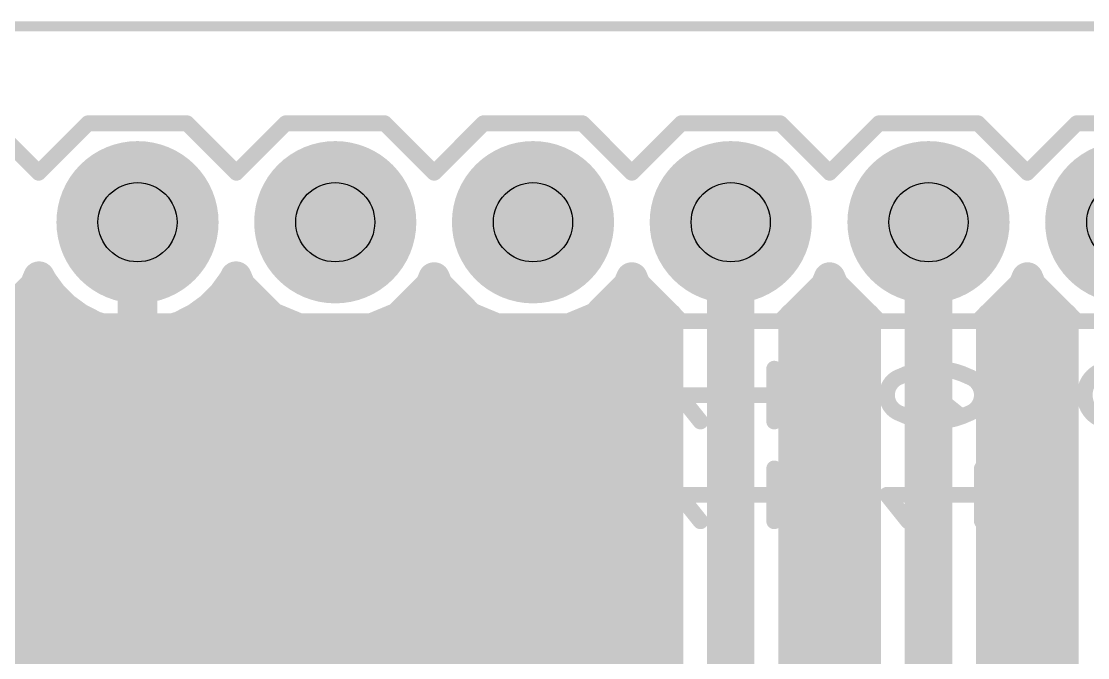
# Model space of a CAD drawing. Extents: x -2.6 to 72.5, y 2.5 to 55.9.
# Drawn here: x 28.73 to 42.43, y 47.75 to 55.92 of the extents above; entities that cross this region are included whole.
import ezdxf

# ---------------------------------------------------------------- set-up
doc = ezdxf.new("R2010")
doc.units = 0
for name, color, linetype in [('1', 12, 'CONTINUOUS'), ('17', 110, 'CONTINUOUS'), ('20', 31, 'CONTINUOUS'), ('21', 253, 'CONTINUOUS'), ('29', 253, 'CONTINUOUS'), ('30', 253, 'CONTINUOUS'), ('44', 253, 'CONTINUOUS'), ('51', 253, 'CONTINUOUS')]:
    doc.layers.add(name, color=color, linetype=linetype)

# ---------------------------------------------------------------- blocks, each defined once
blk = doc.blocks.new('RECT')
blk.add_solid([(-0.5, -0.5), (0.5, -0.5), (-0.5, 0.5), (0.5, 0.5)])
blk = doc.blocks.new('ROUNDP')
at = {"const_width": 0.5}
blk.add_lwpolyline([(0, -0.25, 1), (0, 0.25, 1), (0, -0.25)], format="xyb", dxfattribs=at)

msp = doc.modelspace()

# ---------------------------------------------------------------- linework, layer by layer
at = {"layer": '1'}
for points, const_width in [([(37.846, 46.355), (37.846, 53.34)], 0.6096), ([(40.386, 40.005), (40.386, 53.34)], 0.6096), ([(30.1752, 51.8922), (30.1752, 53.2892)], 0.4064), ([(30.1752, 53.2892), (30.2768, 53.2892)], 0.4064), ([(30.1752, 53.2384), (30.2768, 53.2384)], 0.4064), ([(30.2768, 53.2892), (30.2768, 51.8922)], 0.4064), ([(30.1752, 52.832), (30.2768, 52.832)], 0.4064), ([(28.9134, 52.5199), (28.9607, 52.6342)], 0.4064), ([(28.9607, 52.6342), (28.9877, 52.5812)], 0.4064), ([(28.9877, 52.5812), (29.1217, 52.3968)], 0.4064), ([(31.3303, 52.3968), (31.4643, 52.5812)], 0.4064), ([(31.4643, 52.5812), (31.4913, 52.6342)], 0.4064), ([(31.4913, 52.6342), (31.5386, 52.5199)], 0.4064), ([(33.9934, 52.5199), (34.036, 52.6228)], 0.4064), ([(34.036, 52.6228), (34.0786, 52.5199)], 0.4064), ([(36.5334, 52.5199), (36.576, 52.6228)], 0.4064), ([(36.576, 52.6228), (36.6186, 52.5199)], 0.4064), ([(39.0734, 52.5199), (39.116, 52.6228)], 0.4064), ([(39.116, 52.6228), (39.1586, 52.5199)], 0.4064), ([(41.6134, 52.5199), (41.656, 52.6228)], 0.4064), ([(41.656, 52.6228), (41.6986, 52.5199)], 0.4064), ([(28.5061, 52.1126), (28.9134, 52.5199)], 0.4064), ([(28.8191, 52.4256), (29.1008, 52.4256)], 0.4064), ([(29.1217, 52.3968), (29.2828, 52.2357)], 0.4064), ([(30.1752, 52.4256), (30.2768, 52.4256)], 0.4064), ([(31.1692, 52.2357), (31.3303, 52.3968)], 0.4064), ([(31.3512, 52.4256), (31.6329, 52.4256)], 0.4064), ([(31.5386, 52.5199), (31.9459, 52.1126)], 0.4064), ([(33.5861, 52.1126), (33.9934, 52.5199)], 0.4064), ([(33.8991, 52.4256), (34.1729, 52.4256)], 0.4064), ([(34.0786, 52.5199), (34.4859, 52.1126)], 0.4064), ([(36.1261, 52.1126), (36.5334, 52.5199)], 0.4064), ([(36.4391, 52.4256), (36.7129, 52.4256)], 0.4064), ([(36.6186, 52.5199), (37.0259, 52.1126)], 0.4064), ([(38.6661, 52.1126), (39.0734, 52.5199)], 0.4064), ([(38.9791, 52.4256), (39.2529, 52.4256)], 0.4064), ([(39.1586, 52.5199), (39.5659, 52.1126)], 0.4064), ([(41.2061, 52.1126), (41.6134, 52.5199)], 0.4064), ([(41.5191, 52.4256), (41.7929, 52.4256)], 0.4064), ([(41.6986, 52.5199), (42.1059, 52.1126)], 0.4064), ([(29.2828, 52.2357), (29.4672, 52.1017)], 0.4064), ([(30.9848, 52.1017), (31.1692, 52.2357)], 0.4064), ([(28.2806, 52.0192), (29.6292, 52.0192)], 0.4064), ([(29.4672, 52.1017), (29.6702, 51.9983)], 0.4064), ([(29.6702, 51.9983), (29.887, 51.9278)], 0.4064), ([(30.1752, 52.0192), (30.2768, 52.0192)], 0.4064), ([(30.565, 51.9278), (30.7818, 51.9983)], 0.4064), ([(30.7818, 51.9983), (30.9848, 52.1017)], 0.4064), ([(30.8228, 52.0192), (32.1714, 52.0192)], 0.4064), ([(31.9459, 52.1126), (32.478, 51.8922)], 0.4064), ([(33.054, 51.8922), (33.5861, 52.1126)], 0.4064), ([(33.3606, 52.0192), (34.7114, 52.0192)], 0.4064), ([(34.4859, 52.1126), (35.018, 51.8922)], 0.4064), ([(35.594, 51.8922), (36.1261, 52.1126)], 0.4064), ([(35.9006, 52.0192), (37.0332, 52.0192)], 0.4064), ([(37.0259, 52.1126), (37.0332, 52.1096)], 0.4064), ([(37.0332, 52.1096), (37.0332, 46.6917)], 0.4064), ([(38.6588, 52.1096), (38.6661, 52.1126)], 0.4064), ([(38.6588, 46.1933), (38.6588, 52.1096)], 0.4064), ([(38.6588, 52.0192), (39.5732, 52.0192)], 0.4064), ([(39.5659, 52.1126), (39.5732, 52.1096)], 0.4064), ([(39.5732, 52.1096), (39.5732, 40.3417)], 0.4064), ([(41.1988, 52.1096), (41.2061, 52.1126)], 0.4064), ([(41.1988, 39.8433), (41.1988, 52.1096)], 0.4064), ([(41.1988, 52.0192), (42.1132, 52.0192)], 0.4064), ([(42.1059, 52.1126), (42.1132, 52.1096)], 0.4064), ([(42.1132, 52.1096), (42.1132, 33.9917)], 0.4064), ([(29.887, 51.9278), (30.1121, 51.8922)], 0.4064), ([(30.1121, 51.8922), (30.1752, 51.8922)], 0.4064), ([(30.2768, 51.8922), (30.3399, 51.8922)], 0.4064), ([(30.3399, 51.8922), (30.565, 51.9278)], 0.4064), ([(32.478, 51.8922), (33.054, 51.8922)], 0.4064), ([(35.018, 51.8922), (35.594, 51.8922)], 0.4064), ([(21.3081, 51.6128), (37.0332, 51.6128)], 0.4064), ([(38.6588, 51.6128), (39.5732, 51.6128)], 0.4064), ([(41.1988, 51.6128), (42.1132, 51.6128)], 0.4064), ([(20.9033, 51.2064), (37.0332, 51.2064)], 0.4064), ([(38.6588, 51.2064), (39.5732, 51.2064)], 0.4064), ([(41.1988, 51.2064), (42.1132, 51.2064)], 0.4064), ([(20.289, 50.8), (37.0332, 50.8)], 0.4064), ([(38.6588, 50.8), (39.5732, 50.8)], 0.4064), ([(41.1988, 50.8), (42.1132, 50.8)], 0.4064), ([(5.0927, 50.3936), (37.0332, 50.3936)], 0.4064), ([(38.6588, 50.3936), (39.5732, 50.3936)], 0.4064), ([(41.1988, 50.3936), (42.1132, 50.3936)], 0.4064), ([(5.0927, 49.9872), (37.0332, 49.9872)], 0.4064), ([(38.6588, 49.9872), (39.5732, 49.9872)], 0.4064), ([(41.1988, 49.9872), (42.1132, 49.9872)], 0.4064), ([(5.0927, 49.5808), (37.0332, 49.5808)], 0.4064), ([(38.6588, 49.5808), (39.5732, 49.5808)], 0.4064), ([(41.1988, 49.5808), (42.1132, 49.5808)], 0.4064), ([(5.0927, 49.1744), (37.0332, 49.1744)], 0.4064), ([(38.6588, 49.1744), (39.5732, 49.1744)], 0.4064), ([(41.1988, 49.1744), (42.1132, 49.1744)], 0.4064), ([(5.0927, 48.768), (37.0332, 48.768)], 0.4064), ([(38.6588, 48.768), (39.5732, 48.768)], 0.4064), ([(41.1988, 48.768), (42.1132, 48.768)], 0.4064), ([(5.0927, 48.3616), (37.0332, 48.3616)], 0.4064), ([(38.6588, 48.3616), (39.5732, 48.3616)], 0.4064), ([(41.1988, 48.3616), (42.1132, 48.3616)], 0.4064), ([(5.0927, 47.9552), (37.0332, 47.9552)], 0.4064), ([(38.6588, 47.9552), (39.5732, 47.9552)], 0.4064), ([(41.1988, 47.9552), (42.1132, 47.9552)], 0.4064), ([(26.0941, 47.5488), (37.0332, 47.5488)], 0.4064), ([(38.6588, 47.5488), (39.5732, 47.5488)], 0.4064), ([(41.1988, 47.5488), (42.1132, 47.5488)], 0.4064)]:
    msp.add_lwpolyline(points, dxfattribs=dict(at, const_width=const_width))
for points, const_width in [([(37.9984, 53.34, 1), (37.6936, 53.34)], 0.3048), ([(40.5384, 53.34, 1), (40.2336, 53.34)], 0.3048), ([(30.2768, 53.2892, 1), (30.0736, 53.2892)], 0.2032), ([(30.1752, 53.3908, 1), (30.1752, 53.1876)], 0.2032), ([(30.1752, 53.34, 1), (30.1752, 53.1368)], 0.2032), ([(30.3784, 53.2892, 1), (30.1752, 53.2892)], 0.2032), ([(30.2768, 53.1876, 1), (30.2768, 53.3908)], 0.2032), ([(30.2768, 53.1368, 1), (30.2768, 53.34)], 0.2032), ([(30.1752, 52.9336, 1), (30.1752, 52.7304)], 0.2032), ([(30.2768, 52.7304, 1), (30.2768, 52.9336)], 0.2032), ([(29.0513, 52.6803, 1), (28.8702, 52.5881)], 0.2032), ([(29.0546, 52.5953, 1), (28.8669, 52.6731)], 0.2032), ([(29.0699, 52.6409, 1), (28.9055, 52.5215)], 0.2032), ([(31.5465, 52.5215, 1), (31.3821, 52.6409)], 0.2032), ([(31.5851, 52.6731, 1), (31.3974, 52.5953)], 0.2032), ([(31.5818, 52.5881, 1), (31.4007, 52.6803)], 0.2032), ([(34.1299, 52.6616, 1), (33.9421, 52.5839)], 0.2032), ([(34.1299, 52.5839, 1), (33.9421, 52.6616)], 0.2032), ([(36.6699, 52.6616, 1), (36.4821, 52.5839)], 0.2032), ([(36.6699, 52.5839, 1), (36.4821, 52.6616)], 0.2032), ([(39.2099, 52.6616, 1), (39.0221, 52.5839)], 0.2032), ([(39.2099, 52.5839, 1), (39.0221, 52.6616)], 0.2032), ([(41.7499, 52.6616, 1), (41.5621, 52.5839)], 0.2032), ([(41.7499, 52.5839, 1), (41.5621, 52.6616)], 0.2032), ([(28.8191, 52.5272, 1), (28.8191, 52.324)], 0.2032), ([(28.8195, 52.5588, 1), (29.0073, 52.481)], 0.2032), ([(28.9852, 52.448, 1), (28.8415, 52.5917)], 0.2032), ([(28.8972, 52.5351, 1), (29.0783, 52.6273)], 0.2032), ([(29.1935, 52.4687, 1), (29.0498, 52.325)], 0.2032), ([(29.1008, 52.324, 1), (29.1008, 52.5272)], 0.2032), ([(30.1752, 52.5272, 1), (30.1752, 52.324)], 0.2032), ([(30.2768, 52.324, 1), (30.2768, 52.5272)], 0.2032), ([(31.3512, 52.5272, 1), (31.3512, 52.324)], 0.2032), ([(31.4022, 52.325, 1), (31.2585, 52.4687)], 0.2032), ([(31.3737, 52.6273, 1), (31.5548, 52.5351)], 0.2032), ([(31.6105, 52.5917, 1), (31.4668, 52.448)], 0.2032), ([(31.4447, 52.481, 1), (31.6325, 52.5588)], 0.2032), ([(31.6329, 52.324, 1), (31.6329, 52.5272)], 0.2032), ([(33.8991, 52.5272, 1), (33.8991, 52.324)], 0.2032), ([(33.8995, 52.5588, 1), (34.0873, 52.481)], 0.2032), ([(34.0652, 52.448, 1), (33.9215, 52.5917)], 0.2032), ([(34.1505, 52.5917, 1), (34.0068, 52.448)], 0.2032), ([(33.9847, 52.481, 1), (34.1725, 52.5588)], 0.2032), ([(34.1729, 52.324, 1), (34.1729, 52.5272)], 0.2032), ([(36.4391, 52.5272, 1), (36.4391, 52.324)], 0.2032), ([(36.4395, 52.5588, 1), (36.6273, 52.481)], 0.2032), ([(36.6052, 52.448, 1), (36.4615, 52.5917)], 0.2032), ([(36.6905, 52.5917, 1), (36.5468, 52.448)], 0.2032), ([(36.5247, 52.481, 1), (36.7125, 52.5588)], 0.2032), ([(36.7129, 52.324, 1), (36.7129, 52.5272)], 0.2032), ([(38.9791, 52.5272, 1), (38.9791, 52.324)], 0.2032), ([(38.9795, 52.5588, 1), (39.1673, 52.481)], 0.2032), ([(39.1452, 52.448, 1), (39.0015, 52.5917)], 0.2032), ([(39.2305, 52.5917, 1), (39.0868, 52.448)], 0.2032), ([(39.0647, 52.481, 1), (39.2525, 52.5588)], 0.2032), ([(39.2529, 52.324, 1), (39.2529, 52.5272)], 0.2032), ([(41.5191, 52.5272, 1), (41.5191, 52.324)], 0.2032), ([(41.5195, 52.5588, 1), (41.7073, 52.481)], 0.2032), ([(41.6852, 52.448, 1), (41.5415, 52.5917)], 0.2032), ([(41.7705, 52.5917, 1), (41.6268, 52.448)], 0.2032), ([(41.6047, 52.481, 1), (41.7925, 52.5588)], 0.2032), ([(41.7929, 52.324, 1), (41.7929, 52.5272)], 0.2032), ([(29.0395, 52.3371, 1), (29.2039, 52.4565)], 0.2032), ([(31.2481, 52.4565, 1), (31.4125, 52.3371)], 0.2032), ([(29.3425, 52.3179, 1), (29.2231, 52.1535)], 0.2032), ([(29.211, 52.1638, 1), (29.3547, 52.3075)], 0.2032), ([(31.0973, 52.3075, 1), (31.241, 52.1638)], 0.2032), ([(31.2289, 52.1535, 1), (31.1095, 52.3179)], 0.2032), ([(29.5133, 52.1923, 1), (29.4211, 52.0112)], 0.2032), ([(29.4075, 52.0195, 1), (29.5269, 52.1839)], 0.2032), ([(29.7016, 52.0949, 1), (29.6388, 51.9016)], 0.2032), ([(29.6241, 51.9077, 1), (29.7164, 52.0888)], 0.2032), ([(29.6292, 51.9176, 1), (29.6292, 52.1208)], 0.2032), ([(30.1752, 52.1208, 1), (30.1752, 51.9176)], 0.2032), ([(30.2768, 51.9176, 1), (30.2768, 52.1208)], 0.2032), ([(30.7356, 52.0888, 1), (30.8279, 51.9077)], 0.2032), ([(30.8228, 52.1208, 1), (30.8228, 51.9176)], 0.2032), ([(30.8132, 51.9016, 1), (30.7504, 52.0949)], 0.2032), ([(30.9251, 52.1839, 1), (31.0445, 52.0195)], 0.2032), ([(31.0309, 52.0112, 1), (30.9387, 52.1923)], 0.2032), ([(31.9848, 52.2065, 1), (31.907, 52.0187)], 0.2032), ([(31.874, 52.0408, 1), (32.0177, 52.1845)], 0.2032), ([(32.1714, 51.9176, 1), (32.1714, 52.1208)], 0.2032), ([(33.3606, 52.1208, 1), (33.3606, 51.9176)], 0.2032), ([(33.5143, 52.1845, 1), (33.658, 52.0408)], 0.2032), ([(33.625, 52.0187, 1), (33.5472, 52.2065)], 0.2032), ([(34.5248, 52.2065, 1), (34.447, 52.0187)], 0.2032), ([(34.414, 52.0408, 1), (34.5577, 52.1845)], 0.2032), ([(34.7114, 51.9176, 1), (34.7114, 52.1208)], 0.2032), ([(35.9006, 52.1208, 1), (35.9006, 51.9176)], 0.2032), ([(36.0543, 52.1845, 1), (36.198, 52.0408)], 0.2032), ([(36.165, 52.0187, 1), (36.0872, 52.2065)], 0.2032), ([(37.0647, 52.2065, 1), (36.987, 52.0187)], 0.2032), ([(37.1348, 52.1096, 1), (36.9316, 52.1096)], 0.2032), ([(36.954, 52.0408, 1), (37.0977, 52.1845)], 0.2032), ([(36.9943, 52.0157, 1), (37.0721, 52.2035)], 0.2032), ([(37.0332, 51.9176, 1), (37.0332, 52.1208)], 0.2032), ([(38.7604, 52.1096, 1), (38.5572, 52.1096)], 0.2032), ([(38.6199, 52.2035, 1), (38.6977, 52.0157)], 0.2032), ([(38.6588, 52.1208, 1), (38.6588, 51.9176)], 0.2032), ([(38.5943, 52.1845, 1), (38.738, 52.0408)], 0.2032), ([(38.705, 52.0187, 1), (38.6273, 52.2065)], 0.2032), ([(39.6047, 52.2065, 1), (39.527, 52.0187)], 0.2032), ([(39.6748, 52.1096, 1), (39.4716, 52.1096)], 0.2032), ([(39.494, 52.0408, 1), (39.6377, 52.1845)], 0.2032), ([(39.5343, 52.0157, 1), (39.6121, 52.2035)], 0.2032), ([(39.5732, 51.9176, 1), (39.5732, 52.1208)], 0.2032), ([(41.3004, 52.1096, 1), (41.0972, 52.1096)], 0.2032), ([(41.1599, 52.2035, 1), (41.2377, 52.0157)], 0.2032), ([(41.1988, 52.1208, 1), (41.1988, 51.9176)], 0.2032), ([(41.1343, 52.1845, 1), (41.278, 52.0408)], 0.2032), ([(41.245, 52.0187, 1), (41.1673, 52.2065)], 0.2032), ([(42.1447, 52.2065, 1), (42.067, 52.0187)], 0.2032), ([(42.2148, 52.1096, 1), (42.0116, 52.1096)], 0.2032), ([(42.034, 52.0408, 1), (42.1777, 52.1845)], 0.2032), ([(42.0743, 52.0157, 1), (42.1521, 52.2035)], 0.2032), ([(42.1132, 51.9176, 1), (42.1132, 52.1208)], 0.2032), ([(29.9029, 52.0282, 1), (29.8711, 51.8275)], 0.2032), ([(29.8556, 51.8312, 1), (29.9184, 52.0245)], 0.2032), ([(30.1121, 51.9938, 1), (30.1121, 51.7906)], 0.2032), ([(30.0962, 51.7919, 1), (30.1279, 51.9925)], 0.2032), ([(30.1752, 51.7906, 1), (30.1752, 51.9938)], 0.2032), ([(30.2768, 51.9938, 1), (30.2768, 51.7906)], 0.2032), ([(30.324, 51.9925, 1), (30.3558, 51.7919)], 0.2032), ([(30.3399, 51.7906, 1), (30.3399, 51.9938)], 0.2032), ([(30.5336, 52.0245, 1), (30.5964, 51.8312)], 0.2032), ([(30.5809, 51.8275, 1), (30.5491, 52.0282)], 0.2032), ([(32.478, 51.9938, 1), (32.478, 51.7906)], 0.2032), ([(32.4391, 51.7983, 1), (32.5169, 51.9861)], 0.2032), ([(33.0151, 51.9861, 1), (33.0929, 51.7983)], 0.2032), ([(33.054, 51.7906, 1), (33.054, 51.9938)], 0.2032), ([(35.018, 51.9938, 1), (35.018, 51.7906)], 0.2032), ([(34.9791, 51.7983, 1), (35.0569, 51.9861)], 0.2032), ([(35.5551, 51.9861, 1), (35.6329, 51.7983)], 0.2032), ([(35.594, 51.7906, 1), (35.594, 51.9938)], 0.2032), ([(30.0736, 51.8922, 1), (30.2768, 51.8922)], 0.2032), ([(30.1752, 51.8922, 1), (30.3784, 51.8922)], 0.2032), ([(37.0332, 51.5112, 1), (37.0332, 51.7144)], 0.2032), ([(38.6588, 51.7144, 1), (38.6588, 51.5112)], 0.2032), ([(39.5732, 51.5112, 1), (39.5732, 51.7144)], 0.2032), ([(41.1988, 51.7144, 1), (41.1988, 51.5112)], 0.2032), ([(42.1132, 51.5112, 1), (42.1132, 51.7144)], 0.2032), ([(37.0332, 51.1048, 1), (37.0332, 51.308)], 0.2032), ([(38.6588, 51.308, 1), (38.6588, 51.1048)], 0.2032), ([(39.5732, 51.1048, 1), (39.5732, 51.308)], 0.2032), ([(41.1988, 51.308, 1), (41.1988, 51.1048)], 0.2032), ([(42.1132, 51.1048, 1), (42.1132, 51.308)], 0.2032), ([(37.0332, 50.6984, 1), (37.0332, 50.9016)], 0.2032), ([(38.6588, 50.9016, 1), (38.6588, 50.6984)], 0.2032), ([(39.5732, 50.6984, 1), (39.5732, 50.9016)], 0.2032), ([(41.1988, 50.9016, 1), (41.1988, 50.6984)], 0.2032), ([(42.1132, 50.6984, 1), (42.1132, 50.9016)], 0.2032), ([(37.0332, 50.292, 1), (37.0332, 50.4952)], 0.2032), ([(38.6588, 50.4952, 1), (38.6588, 50.292)], 0.2032), ([(39.5732, 50.292, 1), (39.5732, 50.4952)], 0.2032), ([(41.1988, 50.4952, 1), (41.1988, 50.292)], 0.2032), ([(42.1132, 50.292, 1), (42.1132, 50.4952)], 0.2032), ([(37.0332, 49.8856, 1), (37.0332, 50.0888)], 0.2032), ([(38.6588, 50.0888, 1), (38.6588, 49.8856)], 0.2032), ([(39.5732, 49.8856, 1), (39.5732, 50.0888)], 0.2032), ([(41.1988, 50.0888, 1), (41.1988, 49.8856)], 0.2032), ([(42.1132, 49.8856, 1), (42.1132, 50.0888)], 0.2032), ([(37.0332, 49.4792, 1), (37.0332, 49.6824)], 0.2032), ([(38.6588, 49.6824, 1), (38.6588, 49.4792)], 0.2032), ([(39.5732, 49.4792, 1), (39.5732, 49.6824)], 0.2032), ([(41.1988, 49.6824, 1), (41.1988, 49.4792)], 0.2032), ([(42.1132, 49.4792, 1), (42.1132, 49.6824)], 0.2032), ([(37.0332, 49.0728, 1), (37.0332, 49.276)], 0.2032), ([(38.6588, 49.276, 1), (38.6588, 49.0728)], 0.2032), ([(39.5732, 49.0728, 1), (39.5732, 49.276)], 0.2032), ([(41.1988, 49.276, 1), (41.1988, 49.0728)], 0.2032), ([(42.1132, 49.0728, 1), (42.1132, 49.276)], 0.2032), ([(37.0332, 48.6664, 1), (37.0332, 48.8696)], 0.2032), ([(38.6588, 48.8696, 1), (38.6588, 48.6664)], 0.2032), ([(39.5732, 48.6664, 1), (39.5732, 48.8696)], 0.2032), ([(41.1988, 48.8696, 1), (41.1988, 48.6664)], 0.2032), ([(42.1132, 48.6664, 1), (42.1132, 48.8696)], 0.2032), ([(37.0332, 48.26, 1), (37.0332, 48.4632)], 0.2032), ([(38.6588, 48.4632, 1), (38.6588, 48.26)], 0.2032), ([(39.5732, 48.26, 1), (39.5732, 48.4632)], 0.2032), ([(41.1988, 48.4632, 1), (41.1988, 48.26)], 0.2032), ([(42.1132, 48.26, 1), (42.1132, 48.4632)], 0.2032), ([(37.0332, 47.8536, 1), (37.0332, 48.0568)], 0.2032), ([(38.6588, 48.0568, 1), (38.6588, 47.8536)], 0.2032), ([(39.5732, 47.8536, 1), (39.5732, 48.0568)], 0.2032), ([(41.1988, 48.0568, 1), (41.1988, 47.8536)], 0.2032), ([(42.1132, 47.8536, 1), (42.1132, 48.0568)], 0.2032), ([(37.0332, 47.4472, 1), (37.0332, 47.6504)], 0.2032), ([(38.6588, 47.6504, 1), (38.6588, 47.4472)], 0.2032), ([(39.5732, 47.4472, 1), (39.5732, 47.6504)], 0.2032), ([(41.1988, 47.6504, 1), (41.1988, 47.4472)], 0.2032), ([(42.1132, 47.4472, 1), (42.1132, 47.6504)], 0.2032)]:
    msp.add_lwpolyline(points, format="xyb", dxfattribs=dict(at, const_width=const_width))
at = {"layer": '20', "const_width": 0.127}
msp.add_lwpolyline([(4.826, 55.8546), (68.58, 55.8546)], dxfattribs=at)
at = {"layer": '21', "const_width": 0.2032}
for points in [[(28.321, 54.61), (28.956, 53.975)], [(28.956, 53.975), (29.591, 54.61)], [(29.591, 54.61), (30.861, 54.61)], [(30.861, 54.61), (31.496, 53.975)], [(31.496, 53.975), (32.131, 54.61)], [(32.131, 54.61), (33.401, 54.61)], [(33.401, 54.61), (34.036, 53.975)], [(34.671, 54.61), (34.036, 53.975)], [(34.671, 54.61), (35.941, 54.61)], [(35.941, 54.61), (36.576, 53.975)], [(36.576, 53.975), (37.211, 54.61)], [(37.211, 54.61), (38.481, 54.61)], [(38.481, 54.61), (39.116, 53.975)], [(39.116, 53.975), (39.751, 54.61)], [(39.751, 54.61), (41.021, 54.61)], [(41.021, 54.61), (41.656, 53.975)], [(42.291, 54.61), (41.656, 53.975)], [(42.291, 54.61), (43.561, 54.61)], [(28.956, 52.705), (28.321, 52.07)], [(29.591, 52.07), (28.956, 52.705)], [(31.496, 52.705), (30.861, 52.07)], [(32.131, 52.07), (31.496, 52.705)], [(34.036, 52.705), (33.401, 52.07)], [(34.036, 52.705), (34.671, 52.07)], [(36.576, 52.705), (35.941, 52.07)], [(37.211, 52.07), (36.576, 52.705)], [(39.116, 52.705), (38.481, 52.07)], [(39.751, 52.07), (39.116, 52.705)], [(41.656, 52.705), (41.021, 52.07)], [(41.656, 52.705), (42.291, 52.07)], [(30.861, 52.07), (29.591, 52.07)], [(33.401, 52.07), (32.131, 52.07)], [(35.941, 52.07), (34.671, 52.07)], [(38.481, 52.07), (37.211, 52.07)], [(41.021, 52.07), (39.751, 52.07)], [(43.561, 52.07), (42.291, 52.07)], [(29.9043, 51.4604), (30.4461, 51.4604)], [(35.8648, 50.7831), (35.8648, 51.4604)], [(38.4048, 50.7831), (38.4048, 51.4604)], [(35.1875, 51.3588), (35.8648, 50.7831)], [(40.8009, 50.8508), (40.1235, 51.3927)], [(32.1056, 50.7831), (32.1056, 51.1895)], [(32.6475, 51.1895), (32.6475, 50.9185)], [(29.5656, 50.7831), (29.5656, 51.1217)], [(30.7848, 51.1217), (30.7848, 50.7831)], [(33.3248, 50.7831), (33.3248, 51.1217)], [(37.4565, 50.7831), (37.1856, 51.1217)], [(37.1856, 51.1217), (38.4048, 51.1217)], [(30.7848, 50.7831), (29.5656, 50.7831)], [(33.3248, 49.5029), (33.3248, 50.1802)], [(35.8648, 49.5029), (35.8648, 50.1802)], [(38.4048, 49.5029), (38.4048, 50.1802)], [(41.0718, 49.5029), (41.0718, 50.1802)], [(29.5656, 49.4176), (30.7848, 50.0949)], [(30.7848, 50.0949), (29.5656, 50.0949)], [(32.3765, 49.5029), (32.1056, 49.8416)], [(32.1056, 49.8416), (33.3248, 49.8416)], [(34.9165, 49.5029), (34.6456, 49.8416)], [(34.6456, 49.8416), (35.8648, 49.8416)], [(37.4565, 49.5029), (37.1856, 49.8416)], [(37.1856, 49.8416), (38.4048, 49.8416)], [(40.1235, 49.5029), (39.8526, 49.8416)], [(39.8526, 49.8416), (41.0718, 49.8416)], [(30.7848, 49.4176), (29.5656, 49.4176)], [(29.5656, 48.323), (29.5656, 48.7294)], [(30.1075, 48.5262), (30.1075, 48.7294)], [(30.1075, 48.7294), (30.7848, 48.7294)], [(30.7848, 48.7294), (30.7848, 48.323)], [(30.5139, 48.0521), (29.8365, 48.0521)]]:
    msp.add_lwpolyline(points, dxfattribs=at)
at = {"layer": '21'}
for points, const_width in [([(29.591, 54.6608, 1), (29.591, 54.5592)], 0.1016), ([(29.6269, 54.5741, 1), (29.5551, 54.6459)], 0.1016), ([(30.8969, 54.6459, 1), (30.8251, 54.5741)], 0.1016), ([(30.861, 54.5592, 1), (30.861, 54.6608)], 0.1016), ([(32.131, 54.6608, 1), (32.131, 54.5592)], 0.1016), ([(32.1669, 54.5741, 1), (32.0951, 54.6459)], 0.1016), ([(33.4369, 54.6459, 1), (33.3651, 54.5741)], 0.1016), ([(33.401, 54.5592, 1), (33.401, 54.6608)], 0.1016), ([(34.671, 54.6608, 1), (34.671, 54.5592)], 0.1016), ([(34.7069, 54.5741, 1), (34.6351, 54.6459)], 0.1016), ([(35.9769, 54.6459, 1), (35.9051, 54.5741)], 0.1016), ([(35.941, 54.5592, 1), (35.941, 54.6608)], 0.1016), ([(37.211, 54.6608, 1), (37.211, 54.5592)], 0.1016), ([(37.2469, 54.5741, 1), (37.1751, 54.6459)], 0.1016), ([(38.5169, 54.6459, 1), (38.4451, 54.5741)], 0.1016), ([(38.481, 54.5592, 1), (38.481, 54.6608)], 0.1016), ([(39.751, 54.6608, 1), (39.751, 54.5592)], 0.1016), ([(39.7869, 54.5741, 1), (39.7151, 54.6459)], 0.1016), ([(41.0569, 54.6459, 1), (40.9851, 54.5741)], 0.1016), ([(41.021, 54.5592, 1), (41.021, 54.6608)], 0.1016), ([(42.291, 54.6608, 1), (42.291, 54.5592)], 0.1016), ([(42.3269, 54.5741, 1), (42.2551, 54.6459)], 0.1016), ([(28.9201, 54.0109, 1), (28.9919, 53.9391)], 0.1016), ([(28.9201, 53.9391, 1), (28.9919, 54.0109)], 0.1016), ([(31.4601, 54.0109, 1), (31.5319, 53.9391)], 0.1016), ([(31.4601, 53.9391, 1), (31.5319, 54.0109)], 0.1016), ([(34.0001, 54.0109, 1), (34.0719, 53.9391)], 0.1016), ([(34.0001, 53.9391, 1), (34.0719, 54.0109)], 0.1016), ([(36.5401, 54.0109, 1), (36.6119, 53.9391)], 0.1016), ([(36.5401, 53.9391, 1), (36.6119, 54.0109)], 0.1016), ([(39.0801, 54.0109, 1), (39.1519, 53.9391)], 0.1016), ([(39.0801, 53.9391, 1), (39.1519, 54.0109)], 0.1016), ([(41.6201, 54.0109, 1), (41.6919, 53.9391)], 0.1016), ([(41.6201, 53.9391, 1), (41.6919, 54.0109)], 0.1016), ([(28.9919, 52.7409, 1), (28.9201, 52.6691)], 0.1016), ([(28.9919, 52.6691, 1), (28.9201, 52.7409)], 0.1016), ([(31.5319, 52.7409, 1), (31.4601, 52.6691)], 0.1016), ([(31.5319, 52.6691, 1), (31.4601, 52.7409)], 0.1016), ([(34.0719, 52.7409, 1), (34.0001, 52.6691)], 0.1016), ([(34.0719, 52.6691, 1), (34.0001, 52.7409)], 0.1016), ([(36.6119, 52.7409, 1), (36.5401, 52.6691)], 0.1016), ([(36.6119, 52.6691, 1), (36.5401, 52.7409)], 0.1016), ([(39.1519, 52.7409, 1), (39.0801, 52.6691)], 0.1016), ([(39.1519, 52.6691, 1), (39.0801, 52.7409)], 0.1016), ([(41.6919, 52.7409, 1), (41.6201, 52.6691)], 0.1016), ([(41.6919, 52.6691, 1), (41.6201, 52.7409)], 0.1016), ([(29.591, 52.1208, 1), (29.591, 52.0192)], 0.1016), ([(29.5551, 52.0341, 1), (29.6269, 52.1059)], 0.1016), ([(30.8251, 52.1059, 1), (30.8969, 52.0341)], 0.1016), ([(30.861, 52.0192, 1), (30.861, 52.1208)], 0.1016), ([(32.131, 52.1208, 1), (32.131, 52.0192)], 0.1016), ([(32.0951, 52.0341, 1), (32.1669, 52.1059)], 0.1016), ([(33.3651, 52.1059, 1), (33.4369, 52.0341)], 0.1016), ([(33.401, 52.0192, 1), (33.401, 52.1208)], 0.1016), ([(34.671, 52.1208, 1), (34.671, 52.0192)], 0.1016), ([(34.6351, 52.0341, 1), (34.7069, 52.1059)], 0.1016), ([(35.9051, 52.1059, 1), (35.9769, 52.0341)], 0.1016), ([(35.941, 52.0192, 1), (35.941, 52.1208)], 0.1016), ([(37.211, 52.1208, 1), (37.211, 52.0192)], 0.1016), ([(37.1751, 52.0341, 1), (37.2469, 52.1059)], 0.1016), ([(38.4451, 52.1059, 1), (38.5169, 52.0341)], 0.1016), ([(38.481, 52.0192, 1), (38.481, 52.1208)], 0.1016), ([(39.751, 52.1208, 1), (39.751, 52.0192)], 0.1016), ([(39.7151, 52.0341, 1), (39.7869, 52.1059)], 0.1016), ([(40.9851, 52.1059, 1), (41.0569, 52.0341)], 0.1016), ([(41.021, 52.0192, 1), (41.021, 52.1208)], 0.1016), ([(42.291, 52.1208, 1), (42.291, 52.0192)], 0.1016), ([(42.2551, 52.0341, 1), (42.3269, 52.1059)], 0.1016), ([(29.9043, 51.4604, 0.4142), (29.5656, 51.1217)], 0.2032), ([(29.9043, 51.5112, 1), (29.9043, 51.4096)], 0.1016), ([(29.9043, 51.4096, 1), (29.9043, 51.5112)], 0.1016), ([(30.7848, 51.1217, 0.4142), (30.4461, 51.4604)], 0.2032), ([(30.4461, 51.5112, 1), (30.4461, 51.4096)], 0.1016), ([(30.4461, 51.4096, 1), (30.4461, 51.5112)], 0.1016), ([(32.6475, 51.1895, 1), (32.1056, 51.1895)], 0.2032), ([(33.3248, 51.1217, 1), (32.6475, 51.1217)], 0.2032), ([(34.9504, 51.4604, 0.4142), (34.6456, 51.1556)], 0.2032), ([(35.1875, 51.3588, 0.2053), (34.9504, 51.4604)], 0.2032), ([(34.9504, 51.5112, 1), (34.9504, 51.4096)], 0.1016), ([(34.9504, 51.4096, 1), (34.9504, 51.5112)], 0.1016), ([(35.9156, 51.4604, 1), (35.814, 51.4604)], 0.1016), ([(38.4556, 51.4604, 1), (38.354, 51.4604)], 0.1016), ([(40.4622, 51.4604, 0.1139), (40.0219, 51.3588)], 0.2032), ([(40.9025, 51.3588, 0.1139), (40.4622, 51.4604)], 0.2032), ([(40.4622, 51.5112, 1), (40.4622, 51.4096)], 0.1016), ([(40.4622, 51.4096, 1), (40.4622, 51.5112)], 0.1016), ([(42.7313, 51.4604, 1), (42.7313, 50.7831)], 0.2032), ([(35.2204, 51.3975, 1), (35.1546, 51.3201)], 0.1016), ([(35.1507, 51.3238, 1), (35.2243, 51.3938)], 0.1016), ([(40.0219, 51.3588, 0.3205), (39.8526, 51.1217)], 0.2032), ([(39.9997, 51.4045, 1), (40.0442, 51.3131)], 0.1016), ([(40.0384, 51.3107, 1), (40.0055, 51.4069)], 0.1016), ([(40.1553, 51.4323, 1), (40.0918, 51.353)], 0.1016), ([(40.9189, 51.4069, 1), (40.886, 51.3107)], 0.1016), ([(41.0718, 51.1217, 0.3205), (40.9025, 51.3588)], 0.2032), ([(40.8802, 51.3131, 1), (40.9247, 51.4045)], 0.1016), ([(32.1564, 51.1895, 1), (32.0548, 51.1895)], 0.1016), ([(32.0548, 51.1895, 1), (32.1564, 51.1895)], 0.1016), ([(32.6983, 51.1895, 1), (32.5967, 51.1895)], 0.1016), ([(32.5967, 51.1895, 1), (32.6983, 51.1895)], 0.1016), ([(34.6456, 51.1556, 0.3252), (34.9165, 50.7831)], 0.2032), ([(34.6964, 51.1556, 1), (34.5948, 51.1556)], 0.1016), ([(29.6164, 51.1217, 1), (29.5148, 51.1217)], 0.1016), ([(29.5148, 51.1217, 1), (29.6164, 51.1217)], 0.1016), ([(30.8356, 51.1217, 1), (30.734, 51.1217)], 0.1016), ([(30.734, 51.1217, 1), (30.8356, 51.1217)], 0.1016), ([(32.5967, 51.1217, 1), (32.6983, 51.1217)], 0.1016), ([(33.3756, 51.1217, 1), (33.274, 51.1217)], 0.1016), ([(33.274, 51.1217, 1), (33.3756, 51.1217)], 0.1016), ([(34.5948, 51.1556, 1), (34.6964, 51.1556)], 0.1016), ([(37.2253, 51.1535, 1), (37.1459, 51.09)], 0.1016), ([(37.1856, 51.1725, 1), (37.1856, 51.0709)], 0.1016), ([(38.4048, 51.0709, 1), (38.4048, 51.1725)], 0.1016), ([(39.8526, 51.1217, 0.3205), (40.0219, 50.8847)], 0.2032), ([(39.9034, 51.1217, 1), (39.8018, 51.1217)], 0.1016), ([(39.8018, 51.1217, 1), (39.9034, 51.1217)], 0.1016), ([(40.9025, 50.8847, 0.3205), (41.0718, 51.1217)], 0.2032), ([(41.1226, 51.1217, 1), (41.021, 51.1217)], 0.1016), ([(41.021, 51.1217, 1), (41.1226, 51.1217)], 0.1016), ([(32.5967, 50.9185, 1), (32.6983, 50.9185)], 0.1016), ([(40.0219, 50.8847, 0.1139), (40.4622, 50.7831)], 0.2032), ([(40.0442, 50.9303, 1), (39.9997, 50.839)], 0.1016), ([(40.0055, 50.8366, 1), (40.0384, 50.9327)], 0.1016), ([(40.4622, 50.7831, 0.1139), (40.9025, 50.8847)], 0.2032), ([(40.886, 50.9327, 1), (40.9189, 50.8366)], 0.1016), ([(40.9247, 50.839, 1), (40.8802, 50.9303)], 0.1016), ([(29.5656, 50.8339, 1), (29.5656, 50.7323)], 0.1016), ([(29.5148, 50.7831, 1), (29.6164, 50.7831)], 0.1016), ([(30.734, 50.7831, 1), (30.8356, 50.7831)], 0.1016), ([(30.7848, 50.7323, 1), (30.7848, 50.8339)], 0.1016), ([(32.0548, 50.7831, 1), (32.1564, 50.7831)], 0.1016), ([(33.274, 50.7831, 1), (33.3756, 50.7831)], 0.1016), ([(34.9009, 50.7347, 1), (34.9322, 50.8314)], 0.1016), ([(35.814, 50.7831, 1), (35.9156, 50.7831)], 0.1016), ([(35.8319, 50.7444, 1), (35.8977, 50.8218)], 0.1016), ([(37.4169, 50.7513, 1), (37.4962, 50.8148)], 0.1016), ([(38.354, 50.7831, 1), (38.4556, 50.7831)], 0.1016), ([(40.4622, 50.8339, 1), (40.4622, 50.7323)], 0.1016), ([(40.4622, 50.7323, 1), (40.4622, 50.8339)], 0.1016), ([(40.7691, 50.8111, 1), (40.8326, 50.8905)], 0.1016), ([(33.3756, 50.1802, 1), (33.274, 50.1802)], 0.1016), ([(35.9156, 50.1802, 1), (35.814, 50.1802)], 0.1016), ([(38.4556, 50.1802, 1), (38.354, 50.1802)], 0.1016), ([(41.1226, 50.1802, 1), (41.021, 50.1802)], 0.1016), ([(29.5656, 50.1457, 1), (29.5656, 50.0441)], 0.1016), ([(30.8095, 50.0505, 1), (30.7601, 50.1393)], 0.1016), ([(30.7848, 50.0441, 1), (30.7848, 50.1457)], 0.1016), ([(32.1453, 49.8733, 1), (32.0659, 49.8098)], 0.1016), ([(32.1056, 49.8924, 1), (32.1056, 49.7908)], 0.1016), ([(33.3248, 49.7908, 1), (33.3248, 49.8924)], 0.1016), ([(34.6853, 49.8733, 1), (34.6059, 49.8098)], 0.1016), ([(34.6456, 49.8924, 1), (34.6456, 49.7908)], 0.1016), ([(35.8648, 49.7908, 1), (35.8648, 49.8924)], 0.1016), ([(37.2253, 49.8733, 1), (37.1459, 49.8098)], 0.1016), ([(37.1856, 49.8924, 1), (37.1856, 49.7908)], 0.1016), ([(38.4048, 49.7908, 1), (38.4048, 49.8924)], 0.1016), ([(39.8923, 49.8733, 1), (39.8129, 49.8098)], 0.1016), ([(39.8526, 49.8924, 1), (39.8526, 49.7908)], 0.1016), ([(41.0718, 49.7908, 1), (41.0718, 49.8924)], 0.1016), ([(32.3369, 49.4712, 1), (32.4162, 49.5346)], 0.1016), ([(34.8769, 49.4712, 1), (34.9562, 49.5346)], 0.1016), ([(37.4169, 49.4712, 1), (37.4962, 49.5346)], 0.1016), ([(40.0839, 49.4712, 1), (40.1632, 49.5346)], 0.1016), ([(29.5656, 49.4684, 1), (29.5656, 49.3668)], 0.1016), ([(29.5409, 49.462, 1), (29.5903, 49.3732)], 0.1016), ([(30.7848, 49.3668, 1), (30.7848, 49.4684)], 0.1016), ([(33.274, 49.5029, 1), (33.3756, 49.5029)], 0.1016), ([(35.814, 49.5029, 1), (35.9156, 49.5029)], 0.1016), ([(38.354, 49.5029, 1), (38.4556, 49.5029)], 0.1016), ([(41.021, 49.5029, 1), (41.1226, 49.5029)], 0.1016), ([(29.6164, 48.7294, 1), (29.5148, 48.7294)], 0.1016), ([(30.1583, 48.7294, 1), (30.0567, 48.7294)], 0.1016), ([(30.1075, 48.7802, 1), (30.1075, 48.6786)], 0.1016), ([(30.8356, 48.7294, 1), (30.734, 48.7294)], 0.1016), ([(30.7848, 48.6786, 1), (30.7848, 48.7802)], 0.1016), ([(30.0567, 48.5262, 1), (30.1583, 48.5262)], 0.1016), ([(29.5656, 48.323, 0.4142), (29.8365, 48.0521)], 0.2032), ([(29.6164, 48.323, 1), (29.5148, 48.323)], 0.1016), ([(29.5148, 48.323, 1), (29.6164, 48.323)], 0.1016), ([(30.5139, 48.0521, 0.4142), (30.7848, 48.323)], 0.2032), ([(30.8356, 48.323, 1), (30.734, 48.323)], 0.1016), ([(30.734, 48.323, 1), (30.8356, 48.323)], 0.1016), ([(29.8365, 48.1029, 1), (29.8365, 48.0013)], 0.1016), ([(29.8365, 48.0013, 1), (29.8365, 48.1029)], 0.1016), ([(30.5139, 48.1029, 1), (30.5139, 48.0013)], 0.1016), ([(30.5139, 48.0013, 1), (30.5139, 48.1029)], 0.1016)]:
    msp.add_lwpolyline(points, format="xyb", dxfattribs=dict(at, const_width=const_width))
at = {"layer": '44'}
for centre in [(30.226, 53.34), (32.766, 53.34), (35.306, 53.34), (37.846, 53.34), (40.386, 53.34), (42.926, 53.34)]:
    msp.add_circle(centre, 0.508, dxfattribs=at)

# ---------------------------------------------------------------- block references
at = {"layer": '17', "xscale": 1.8796, "yscale": 1.8796, "rotation": 90}
for p in [(30.226, 53.34), (30.226, 53.34), (32.766, 53.34), (32.766, 53.34), (35.306, 53.34), (35.306, 53.34), (37.846, 53.34), (37.846, 53.34), (40.386, 53.34), (40.386, 53.34), (42.926, 53.34), (42.926, 53.34)]:
    msp.add_blockref('ROUNDP', p, dxfattribs=at)
at = {"layer": '29', "xscale": 2.0828, "yscale": 2.0828, "rotation": 90}
for p in [(30.226, 53.34), (32.766, 53.34), (35.306, 53.34), (37.846, 53.34), (40.386, 53.34), (42.926, 53.34)]:
    msp.add_blockref('ROUNDP', p, dxfattribs=at)
at = {"layer": '30', "xscale": 2.0828, "yscale": 2.0828, "rotation": 90}
for p in [(30.226, 53.34), (32.766, 53.34), (35.306, 53.34), (37.846, 53.34), (40.386, 53.34), (42.926, 53.34)]:
    msp.add_blockref('ROUNDP', p, dxfattribs=at)
at = {"layer": '51', "xscale": 0.508, "yscale": 0.508}
for p in [(30.226, 53.34), (32.766, 53.34), (35.306, 53.34), (37.846, 53.34), (40.386, 53.34)]:
    msp.add_blockref('RECT', p, dxfattribs=at)

doc.saveas('drawing.dxf')
